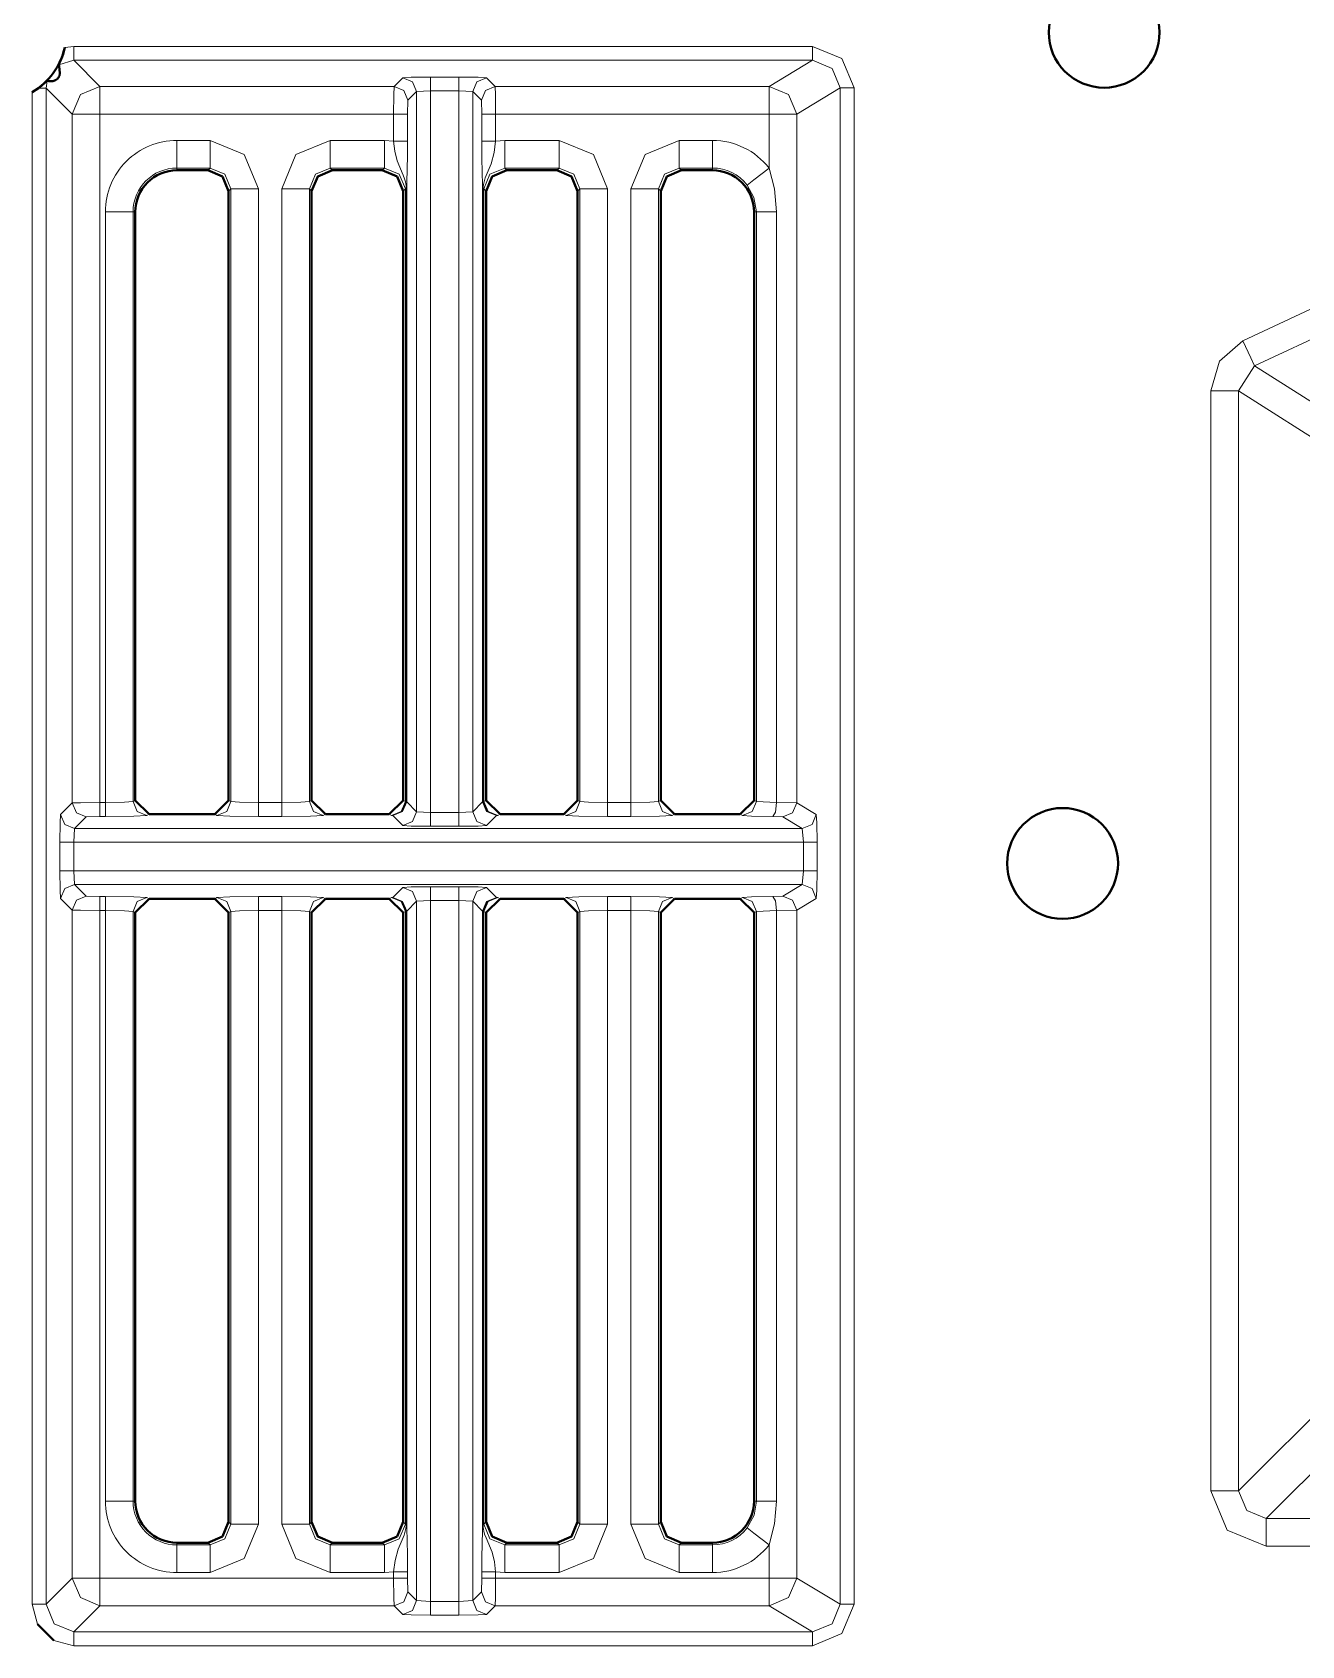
# Model space of a CAD drawing. Header units: millimetres. Extents: x 0 to 2941, y -405 to 1422.
# Drawn here: x 943.9 to 989.7, y 995 to 1053.2 of the extents above; entities that cross this region are included whole.
import ezdxf

# ---------------------------------------------------------------- set-up
doc = ezdxf.new("R2010")
doc.units = ezdxf.units.MM
doc.layers.add('FINE', color=9, linetype='Continuous')
doc.layers.add('OUTLINE', color=7, linetype='Continuous')

msp = doc.modelspace()

# ---------------------------------------------------------------- linework, layer by layer
at = {"layer": 'FINE', "lineweight": 9}
for p, q in [((945.379, 1052.678), (945.056, 1052.642)), ((972.044, 1052.678), (945.379, 1052.678)), ((944.84, 1052.02), (945.379, 1052.178)), ((946.323, 1051.234), (945.379, 1052.178)), ((944.38, 1051.178), (944.412, 1051.433)), ((944.38, 996.453), (944.38, 1051.178)), ((944.38, 1051.178), (945.323, 1050.234)), ((956.936, 1051.234), (946.323, 1051.234)), ((957.251, 1051.549), (956.936, 1051.234)), ((959.276, 1051.575), (958.251, 1051.575)), ((960.591, 1051.234), (960.276, 1051.549)), ((970.471, 1051.234), (960.591, 1051.234)), ((971.47, 1050.234), (973.044, 1051.179)), ((973.044, 1051.179), (973.044, 996.453)), ((973.544, 996.453), (973.544, 1051.179)), ((943.88, 1051.033), (943.88, 996.453)), ((957.423, 1050.234), (957.435, 1050.734)), ((957.435, 1050.734), (957.751, 1051.049)), ((957.751, 1051.049), (958.251, 1051.075)), ((957.751, 1051.049), (957.751, 1025.058)), ((958.251, 1051.075), (959.276, 1051.075)), ((958.251, 1025.032), (958.251, 1051.075)), ((959.276, 1051.075), (959.276, 1025.032)), ((959.276, 1051.075), (959.776, 1051.049)), ((959.776, 1051.049), (960.091, 1050.734)), ((959.776, 1025.058), (959.776, 1051.049)), ((960.091, 1050.734), (960.104, 1050.234)), ((945.323, 1050.234), (945.323, 1025.373)), ((946.323, 1050.234), (956.923, 1050.234)), ((946.323, 1025.386), (946.323, 1050.234)), ((956.923, 1050.234), (956.923, 1049.258)), ((957.423, 1049.258), (957.423, 1050.234)), ((960.104, 1050.234), (960.104, 1049.258)), ((960.604, 1049.258), (960.604, 1050.234)), ((971.47, 1025.373), (971.47, 1050.234)), ((950.296, 1049.288), (949.099, 1049.288)), ((956.923, 1049.258), (956.596, 1049.288)), ((960.931, 1049.288), (960.604, 1049.258)), ((962.896, 1049.288), (960.931, 1049.288)), ((949.099, 1048.208), (949.099, 1048.29)), ((954.712, 1048.208), (954.631, 1048.29)), ((954.631, 1048.29), (956.596, 1048.29)), ((956.596, 1048.29), (956.514, 1048.208)), ((967.313, 1048.208), (967.231, 1048.29)), ((967.231, 1048.29), (968.429, 1048.29)), ((968.429, 1048.29), (968.429, 1048.208)), ((950.963, 1047.459), (951.045, 1047.541)), ((951.045, 1047.541), (951.045, 1025.423)), ((952.043, 1025.386), (952.043, 1047.541)), ((952.884, 1047.541), (952.884, 1025.386)), ((953.882, 1047.541), (953.963, 1047.459)), ((957.263, 1047.459), (957.345, 1047.541)), ((957.345, 1047.541), (957.345, 1025.423)), ((957.377, 1047.541), (957.377, 1025.415)), ((957.394, 1025.415), (957.394, 1047.541)), ((960.134, 1047.541), (960.134, 1025.415)), ((960.15, 1025.415), (960.15, 1047.541)), ((960.182, 1025.423), (960.182, 1047.541)), ((960.182, 1047.541), (960.263, 1047.459)), ((963.564, 1047.459), (963.645, 1047.541)), ((963.645, 1047.541), (963.645, 1025.423)), ((965.483, 1047.541), (965.483, 1025.386)), ((966.482, 1047.541), (966.564, 1047.459)), ((946.519, 1046.709), (946.519, 1025.386)), ((969.929, 1046.709), (970.015, 1046.709)), ((970.015, 1046.709), (970.015, 1025.421)), ((970.742, 1025.385), (970.742, 1046.709)), ((997.478, 1046.677), (987.575, 1042.059)), ((987.996, 1041.154), (997.9, 1045.772)), ((987.42, 1040.249), (987.996, 1041.154)), ((1010.168, 1027.029), (987.996, 1041.154)), ((987.42, 1040.249), (1009.592, 1026.124)), ((945.323, 1025.373), (944.903, 1024.953)), ((946.519, 1025.386), (946.323, 1025.386)), ((947.599, 1025.464), (947.517, 1025.423)), ((951.045, 1025.423), (950.963, 1025.464)), ((952.884, 1025.386), (952.043, 1025.386)), ((957.345, 1025.423), (957.263, 1025.464)), ((957.377, 1025.415), (957.345, 1025.423)), ((957.751, 1025.058), (957.394, 1025.415)), ((958.251, 1025.032), (957.751, 1025.058)), ((959.276, 1025.032), (958.251, 1025.032)), ((959.776, 1025.058), (959.276, 1025.032)), ((960.134, 1025.415), (959.776, 1025.058)), ((960.182, 1025.423), (960.15, 1025.415)), ((960.263, 1025.464), (960.182, 1025.423)), ((963.645, 1025.423), (963.564, 1025.464)), ((970.015, 1025.421), (969.929, 1025.464)), ((970.742, 1025.385), (970.015, 1025.421)), ((971.47, 1025.373), (970.742, 1025.385)), ((972.17, 1024.953), (971.47, 1025.373)), ((945.378, 1023.953), (945.403, 1024.453)), ((945.403, 1024.453), (945.823, 1024.873)), ((971.671, 1024.453), (945.403, 1024.453)), ((945.823, 1024.873), (946.323, 1024.886)), ((946.323, 1024.886), (946.519, 1024.886)), ((948.016, 1024.923), (948.099, 1024.964)), ((950.463, 1024.964), (950.546, 1024.923)), ((952.043, 1024.886), (952.884, 1024.886)), ((954.382, 1024.923), (954.464, 1024.964)), ((956.764, 1024.964), (956.846, 1024.923)), ((956.846, 1024.923), (956.894, 1024.915)), ((956.894, 1024.915), (957.251, 1024.558)), ((958.251, 1024.532), (959.276, 1024.532)), ((960.276, 1024.558), (960.633, 1024.915)), ((960.633, 1024.915), (960.681, 1024.923)), ((960.681, 1024.923), (960.764, 1024.964)), ((963.064, 1024.964), (963.146, 1024.923)), ((964.643, 1024.886), (965.483, 1024.886)), ((966.981, 1024.923), (967.064, 1024.964)), ((969.429, 1024.964), (969.515, 1024.921)), ((970.606, 1024.885), (970.97, 1024.874)), ((970.97, 1024.874), (971.671, 1024.453)), ((971.671, 1024.453), (971.713, 1023.953)), ((944.878, 1023.953), (944.878, 1022.927)), ((945.378, 1023.953), (971.713, 1023.953)), ((971.713, 1023.953), (971.713, 1022.927)), ((972.213, 1022.927), (972.213, 1023.953)), ((945.403, 1022.428), (945.378, 1022.927)), ((971.713, 1022.927), (971.671, 1022.428)), ((1009.592, 1022.714), (987.42, 1000.542)), ((957.251, 1022.323), (956.894, 1021.966)), ((959.276, 1022.348), (958.251, 1022.348)), ((960.633, 1021.966), (960.276, 1022.323)), ((971.671, 1022.428), (970.97, 1022.008)), ((944.903, 1021.928), (945.323, 1021.508)), ((945.323, 1021.508), (945.323, 997.397)), ((946.323, 1021.995), (945.823, 1022.008)), ((946.519, 1021.995), (946.323, 1021.995)), ((946.323, 1021.495), (946.519, 1021.495)), ((946.323, 997.397), (946.323, 1021.495)), ((946.519, 1021.495), (946.519, 1000.172)), ((948.099, 1021.917), (948.016, 1021.958)), ((950.546, 1021.958), (950.463, 1021.917)), ((952.884, 1021.995), (952.043, 1021.995)), ((952.043, 999.34), (952.043, 1021.495)), ((954.464, 1021.917), (954.382, 1021.958)), ((956.846, 1021.958), (956.764, 1021.917)), ((956.894, 1021.966), (956.846, 1021.958)), ((957.394, 1021.466), (957.751, 1021.823)), ((957.751, 1021.823), (958.251, 1021.849)), ((957.751, 1021.823), (957.751, 996.582)), ((958.251, 996.556), (958.251, 1021.849)), ((958.251, 1021.849), (959.276, 1021.849)), ((959.276, 1021.849), (959.276, 996.556)), ((959.276, 1021.849), (959.776, 1021.823)), ((959.776, 996.582), (959.776, 1021.823)), ((959.776, 1021.823), (960.134, 1021.466)), ((960.681, 1021.958), (960.633, 1021.966)), ((960.764, 1021.917), (960.681, 1021.958)), ((963.146, 1021.958), (963.064, 1021.917)), ((965.483, 1021.995), (964.643, 1021.995)), ((964.643, 1021.495), (965.483, 1021.495)), ((964.643, 999.34), (964.643, 1021.495)), ((967.064, 1021.917), (966.981, 1021.958)), ((969.515, 1021.96), (969.429, 1021.917)), ((970.015, 1021.46), (970.742, 1021.496)), ((970.742, 1021.496), (971.47, 1021.508)), ((970.742, 1000.172), (970.742, 1021.496)), ((971.47, 1021.508), (972.17, 1021.928)), ((988.418, 999.544), (1010.59, 1021.716)), ((947.517, 1000.172), (947.517, 1021.458)), ((947.517, 1021.458), (947.599, 1021.417)), ((953.882, 999.34), (953.882, 1021.458)), ((953.882, 1021.458), (953.963, 1021.417)), ((957.263, 1021.417), (957.345, 1021.458)), ((957.345, 1021.458), (957.377, 1021.466)), ((957.345, 1021.458), (957.345, 999.34)), ((957.377, 1021.466), (957.377, 999.34)), ((957.394, 999.34), (957.394, 1021.466)), ((960.134, 1021.466), (960.134, 999.34)), ((960.15, 1021.466), (960.182, 1021.458)), ((960.182, 999.34), (960.182, 1021.458)), ((960.182, 1021.458), (960.263, 1021.417)), ((963.564, 1021.417), (963.645, 1021.458)), ((963.645, 1021.458), (963.645, 999.34)), ((966.482, 999.34), (966.482, 1021.458)), ((966.482, 1021.458), (966.564, 1021.417)), ((969.929, 1021.417), (970.015, 1021.46)), ((970.015, 1021.46), (970.015, 1000.172)), ((947.599, 1000.172), (947.517, 1000.172)), ((970.015, 1000.172), (969.929, 1000.172)), ((951.045, 999.34), (950.963, 999.421)), ((953.963, 999.421), (953.882, 999.34)), ((957.345, 999.34), (957.263, 999.421)), ((960.263, 999.421), (960.182, 999.34)), ((963.645, 999.34), (963.564, 999.421)), ((966.564, 999.421), (966.482, 999.34)), ((949.099, 998.591), (949.099, 998.672)), ((950.296, 998.591), (949.099, 998.591)), ((950.215, 998.672), (950.296, 998.591)), ((956.514, 998.672), (956.596, 998.591)), ((962.814, 998.672), (962.896, 998.591)), ((967.231, 998.591), (967.313, 998.672)), ((968.429, 998.591), (967.231, 998.591)), ((968.429, 998.672), (968.429, 998.591)), ((970.471, 998.595), (970.471, 997.397)), ((988.418, 998.546), (993.423, 998.546)), ((956.596, 997.592), (956.923, 997.623)), ((956.923, 997.623), (956.923, 997.397)), ((957.423, 997.397), (957.423, 997.623)), ((960.104, 997.623), (960.104, 997.397)), ((960.604, 997.623), (960.931, 997.592)), ((960.604, 997.397), (960.604, 997.623)), ((945.323, 997.397), (944.38, 996.453)), ((956.923, 997.397), (946.323, 997.397)), ((949.099, 997.592), (950.296, 997.592)), ((954.631, 997.592), (956.596, 997.592)), ((960.104, 997.397), (960.091, 996.897)), ((970.471, 997.397), (960.604, 997.397)), ((960.931, 997.592), (962.896, 997.592)), ((943.88, 996.453), (944.068, 995.726)), ((958.251, 996.556), (957.751, 996.582)), ((959.276, 996.556), (958.251, 996.556)), ((959.776, 996.582), (959.276, 996.556)), ((960.091, 996.897), (959.776, 996.582)), ((945.379, 995.453), (946.323, 996.397)), ((946.323, 996.397), (956.936, 996.397)), ((960.276, 996.082), (960.591, 996.397)), ((960.591, 996.397), (970.471, 996.397)), ((970.471, 996.397), (972.044, 995.453)), ((972.044, 995.453), (945.379, 995.453)), ((944.652, 995.141), (945.379, 994.954))]:
    msp.add_line(p, q, dxfattribs=at)
for points in [[(945.379, 1052.678), (945.379, 1052.329), (945.379, 1052.178)], [(972.044, 1052.678), (972.044, 1052.329), (972.044, 1052.178)], [(973.544, 1051.179), (973.105, 1052.239), (972.044, 1052.678)], [(945.379, 1052.178), (972.044, 1052.178), (970.471, 1051.234)], [(972.044, 1052.178), (972.752, 1051.885), (973.044, 1051.179)], [(944.38, 1051.178), (944.301, 1051.178), (944.102, 1051.178)], [(946.323, 1051.234), (945.616, 1050.941), (945.323, 1050.234)], [(946.323, 1050.234), (946.323, 1050.932), (946.323, 1051.234)], [(956.936, 1051.234), (956.927, 1050.932), (956.923, 1050.234)], [(957.435, 1050.734), (957.289, 1051.087), (956.936, 1051.234)], [(958.251, 1051.575), (957.553, 1051.567), (957.251, 1051.549)], [(957.751, 1051.049), (957.604, 1051.403), (957.251, 1051.549)], [(958.251, 1051.075), (958.251, 1051.424), (958.251, 1051.575)], [(959.276, 1051.075), (959.276, 1051.424), (959.276, 1051.575)], [(960.276, 1051.549), (959.974, 1051.567), (959.276, 1051.575)], [(959.776, 1051.049), (959.923, 1051.403), (960.276, 1051.549)], [(960.091, 1050.734), (960.238, 1051.087), (960.591, 1051.234)], [(960.604, 1050.234), (960.6, 1050.932), (960.591, 1051.234)], [(970.471, 1050.234), (970.471, 1050.932), (970.471, 1051.234)], [(971.47, 1050.234), (971.177, 1050.941), (970.471, 1051.234)], [(973.544, 1051.179), (973.198, 1051.179), (973.044, 1051.179)], [(946.323, 1050.234), (945.625, 1050.234), (945.323, 1050.234)], [(957.423, 1050.234), (957.272, 1050.234), (956.923, 1050.234)], [(960.104, 1050.234), (960.255, 1050.234), (960.604, 1050.234)], [(970.471, 1050.234), (971.162, 1050.234), (971.47, 1050.234)], [(949.099, 1048.29), (949.099, 1048.6), (949.099, 1049.288)], [(950.296, 1048.29), (950.296, 1048.6), (950.296, 1049.288)], [(952.043, 1047.541), (951.532, 1048.777), (950.296, 1049.288)], [(956.596, 1049.288), (954.631, 1049.288), (953.395, 1048.777), (952.884, 1047.541)], [(954.631, 1048.29), (954.631, 1048.6), (954.631, 1049.288)], [(956.596, 1048.29), (956.596, 1048.6), (956.596, 1049.288)], [(957.423, 1049.258), (957.272, 1049.258), (956.923, 1049.258)], [(956.923, 1049.258), (956.966, 1048.894), (957.044, 1048.551), (957.269, 1048.033), (957.32, 1047.896), (957.349, 1047.789), (957.372, 1047.644), (957.376, 1047.574), (957.377, 1047.541)], [(957.394, 1047.541), (957.394, 1047.553), (957.394, 1047.581), (957.395, 1047.64), (957.397, 1047.689), (957.399, 1047.763), (957.414, 1048.257), (957.42, 1048.728), (957.423, 1049.258)], [(960.104, 1049.258), (960.255, 1049.258), (960.604, 1049.258)], [(960.104, 1049.258), (960.107, 1048.666), (960.117, 1048.118), (960.13, 1047.71), (960.133, 1047.602), (960.133, 1047.568), (960.134, 1047.541)], [(960.15, 1047.541), (960.152, 1047.611), (960.161, 1047.698), (960.221, 1047.937), (960.443, 1048.437), (960.554, 1048.851), (960.604, 1049.258)], [(960.931, 1048.29), (960.931, 1048.6), (960.931, 1049.288)], [(962.896, 1048.29), (962.896, 1048.6), (962.896, 1049.288)], [(964.643, 1047.541), (964.132, 1048.777), (962.896, 1049.288)], [(968.429, 1049.288), (967.231, 1049.288), (965.995, 1048.777), (965.483, 1047.541)], [(967.231, 1049.288), (967.231, 1048.6), (967.231, 1048.29)], [(968.429, 1049.288), (968.429, 1048.6), (968.429, 1048.29)], [(949.099, 1048.29), (950.296, 1048.29), (950.215, 1048.208)], [(950.296, 1048.29), (950.827, 1048.072), (951.045, 1047.541)], [(953.882, 1047.541), (954.1, 1048.072), (954.631, 1048.29)], [(956.596, 1048.29), (957.127, 1048.072), (957.345, 1047.541)], [(960.182, 1047.541), (960.4, 1048.072), (960.931, 1048.29)], [(961.013, 1048.208), (960.931, 1048.29), (962.896, 1048.29), (962.814, 1048.208)], [(962.896, 1048.29), (963.427, 1048.072), (963.645, 1047.541)], [(966.482, 1047.541), (966.7, 1048.072), (967.231, 1048.29)], [(970.471, 1048.286), (969.926, 1047.865), (969.68, 1047.676)], [(970.742, 1046.709), (970.671, 1047.544), (970.471, 1048.286)], [(952.043, 1047.541), (951.355, 1047.541), (951.045, 1047.541)], [(953.882, 1047.541), (953.572, 1047.541), (952.884, 1047.541)], [(953.963, 1025.464), (953.882, 1025.423), (953.882, 1047.541)], [(957.377, 1047.541), (957.356, 1047.541), (957.345, 1047.541)], [(957.394, 1047.541), (957.389, 1047.541), (957.377, 1047.541)], [(960.134, 1047.541), (960.138, 1047.541), (960.15, 1047.541)], [(960.182, 1047.541), (960.171, 1047.541), (960.15, 1047.541)], [(964.643, 1047.541), (963.955, 1047.541), (963.645, 1047.541)], [(965.483, 1025.386), (964.643, 1025.386), (964.643, 1047.541)], [(966.482, 1047.541), (966.172, 1047.541), (965.483, 1047.541)], [(966.564, 1025.464), (966.482, 1025.423), (966.482, 1047.541)], [(969.68, 1047.676), (969.927, 1047.221), (970.015, 1046.709)], [(947.517, 1046.709), (947.207, 1046.709), (946.519, 1046.709)], [(947.517, 1025.423), (947.517, 1046.709), (947.599, 1046.709)], [(970.742, 1046.709), (970.232, 1046.709), (970.015, 1046.709)], [(987.575, 1042.059), (986.734, 1041.322), (986.422, 1040.249)], [(987.996, 1041.154), (987.865, 1041.437), (987.575, 1042.059)], [(987.42, 1040.249), (987.108, 1040.249), (986.422, 1040.249)], [(986.422, 1040.249), (986.422, 1000.542), (987.006, 999.13), (988.418, 998.546)], [(988.418, 999.544), (987.711, 999.835), (987.42, 1000.542), (987.42, 1040.249)], [(946.323, 1025.386), (945.625, 1025.382), (945.323, 1025.373)], [(945.823, 1024.873), (945.47, 1025.02), (945.323, 1025.373)], [(946.323, 1024.886), (946.323, 1025.037), (946.323, 1025.386)], [(947.517, 1025.423), (947.207, 1025.396), (946.519, 1025.386)], [(946.519, 1025.386), (946.519, 1025.037), (946.519, 1024.886)], [(947.517, 1025.423), (947.664, 1025.07), (948.016, 1024.923)], [(950.546, 1024.923), (950.898, 1025.07), (951.045, 1025.423)], [(952.043, 1025.386), (951.355, 1025.396), (951.045, 1025.423)], [(952.043, 1024.886), (952.043, 1025.037), (952.043, 1025.386)], [(953.882, 1025.423), (953.572, 1025.396), (952.884, 1025.386)], [(952.884, 1024.886), (952.884, 1025.037), (952.884, 1025.386)], [(954.382, 1024.923), (954.029, 1025.07), (953.882, 1025.423)], [(957.345, 1025.423), (957.198, 1025.07), (956.846, 1024.923)], [(957.394, 1025.415), (957.247, 1025.062), (956.894, 1024.915)], [(957.377, 1025.415), (957.234, 1025.063), (956.894, 1024.915)], [(957.751, 1025.058), (957.604, 1024.704), (957.251, 1024.558)], [(957.394, 1025.415), (957.389, 1025.415), (957.377, 1025.415)], [(958.251, 1025.032), (958.251, 1024.683), (958.251, 1024.532)], [(959.276, 1025.032), (959.276, 1024.683), (959.276, 1024.532)], [(959.776, 1025.058), (959.923, 1024.704), (960.276, 1024.558)], [(960.134, 1025.415), (960.28, 1025.062), (960.633, 1024.915)], [(960.15, 1025.415), (960.138, 1025.415), (960.134, 1025.415)], [(960.15, 1025.415), (960.293, 1025.063), (960.633, 1024.915)], [(960.182, 1025.423), (960.329, 1025.07), (960.681, 1024.923)], [(963.146, 1024.923), (963.498, 1025.07), (963.645, 1025.423)], [(964.643, 1025.386), (963.955, 1025.396), (963.645, 1025.423)], [(964.643, 1024.886), (964.643, 1025.037), (964.643, 1025.386)], [(966.482, 1025.423), (966.172, 1025.396), (965.483, 1025.386)], [(965.483, 1024.886), (965.483, 1025.037), (965.483, 1025.386)], [(966.981, 1024.923), (966.629, 1025.07), (966.482, 1025.423)], [(969.515, 1024.921), (969.868, 1025.068), (970.015, 1025.421)], [(970.606, 1024.885), (970.701, 1025.036), (970.742, 1025.385)], [(970.97, 1024.874), (971.323, 1025.02), (971.47, 1025.373)], [(944.903, 1024.953), (944.885, 1024.651), (944.878, 1023.953)], [(945.403, 1024.453), (945.05, 1024.599), (944.903, 1024.953)], [(946.519, 1024.886), (947.551, 1024.897), (948.016, 1024.923)], [(950.546, 1024.923), (951.011, 1024.897), (952.043, 1024.886)], [(952.884, 1024.886), (953.916, 1024.897), (954.382, 1024.923)], [(957.251, 1024.558), (957.553, 1024.54), (958.251, 1024.532)], [(959.276, 1024.532), (959.974, 1024.54), (960.276, 1024.558)], [(963.146, 1024.923), (963.611, 1024.897), (964.643, 1024.886)], [(965.483, 1024.886), (966.516, 1024.897), (966.981, 1024.923)], [(969.515, 1024.921), (969.841, 1024.899), (970.606, 1024.885)], [(971.671, 1024.453), (972.024, 1024.6), (972.17, 1024.953)], [(972.213, 1023.953), (972.2, 1024.651), (972.17, 1024.953)], [(945.378, 1023.953), (945.029, 1023.953), (944.878, 1023.953)], [(971.713, 1022.927), (945.378, 1022.927), (945.378, 1023.953)], [(971.713, 1023.953), (972.059, 1023.953), (972.213, 1023.953)], [(945.378, 1022.927), (945.029, 1022.927), (944.878, 1022.927)], [(944.878, 1022.927), (944.885, 1022.23), (944.903, 1021.928)], [(971.713, 1022.927), (972.059, 1022.927), (972.213, 1022.927)], [(972.17, 1021.928), (972.2, 1022.23), (972.213, 1022.927)], [(945.403, 1022.428), (945.05, 1022.281), (944.903, 1021.928)], [(945.823, 1022.008), (945.403, 1022.428), (971.671, 1022.428)], [(958.251, 1022.348), (957.553, 1022.341), (957.251, 1022.323)], [(957.251, 1022.323), (957.604, 1022.177), (957.751, 1021.823)], [(958.251, 1022.348), (958.251, 1022.197), (958.251, 1021.849)], [(959.276, 1022.348), (959.276, 1022.197), (959.276, 1021.849)], [(960.276, 1022.323), (959.974, 1022.341), (959.276, 1022.348)], [(960.276, 1022.323), (959.923, 1022.177), (959.776, 1021.823)], [(971.671, 1022.428), (972.024, 1022.281), (972.17, 1021.928)], [(945.823, 1022.008), (945.47, 1021.861), (945.323, 1021.508)], [(945.323, 1021.508), (945.625, 1021.499), (946.323, 1021.495)], [(946.323, 1021.995), (946.323, 1021.844), (946.323, 1021.495)], [(946.519, 1021.995), (946.519, 1021.844), (946.519, 1021.495)], [(948.016, 1021.958), (947.551, 1021.984), (946.519, 1021.995)], [(946.519, 1021.495), (947.207, 1021.484), (947.517, 1021.458)], [(948.016, 1021.958), (947.664, 1021.811), (947.517, 1021.458)], [(952.043, 1021.995), (951.011, 1021.984), (950.546, 1021.958)], [(951.045, 1021.458), (950.898, 1021.811), (950.546, 1021.958)], [(951.045, 1021.458), (951.355, 1021.484), (952.043, 1021.495)], [(952.043, 1021.495), (952.043, 1021.844), (952.043, 1021.995)], [(952.043, 1021.495), (952.884, 1021.495), (952.884, 999.34), (953.395, 998.104), (954.631, 997.592)], [(952.884, 1021.495), (952.884, 1021.844), (952.884, 1021.995)], [(954.382, 1021.958), (953.916, 1021.984), (952.884, 1021.995)], [(952.884, 1021.495), (953.572, 1021.484), (953.882, 1021.458)], [(953.882, 1021.458), (954.029, 1021.811), (954.382, 1021.958)], [(956.846, 1021.958), (957.198, 1021.811), (957.345, 1021.458)], [(956.894, 1021.966), (957.247, 1021.819), (957.394, 1021.466)], [(956.894, 1021.966), (957.234, 1021.818), (957.377, 1021.466)], [(960.633, 1021.966), (960.28, 1021.819), (960.134, 1021.466)], [(960.633, 1021.966), (960.293, 1021.818), (960.15, 1021.466)], [(960.681, 1021.958), (960.329, 1021.811), (960.182, 1021.458)], [(964.643, 1021.995), (963.611, 1021.984), (963.146, 1021.958)], [(963.645, 1021.458), (963.498, 1021.811), (963.146, 1021.958)], [(963.645, 1021.458), (963.955, 1021.484), (964.643, 1021.495)], [(964.643, 1021.995), (964.643, 1021.844), (964.643, 1021.495)], [(965.483, 1021.995), (965.483, 1021.844), (965.483, 1021.495)], [(966.981, 1021.958), (966.516, 1021.984), (965.483, 1021.995)], [(965.483, 1021.495), (966.172, 1021.484), (966.482, 1021.458)], [(965.483, 1021.495), (965.483, 999.34), (965.995, 998.104), (967.231, 997.592)], [(966.981, 1021.958), (966.629, 1021.811), (966.482, 1021.458)], [(970.97, 1022.008), (970.606, 1021.995), (969.841, 1021.982), (969.515, 1021.96)], [(969.515, 1021.96), (969.868, 1021.813), (970.015, 1021.46)], [(970.606, 1021.995), (970.701, 1021.844), (970.742, 1021.496)], [(970.97, 1022.008), (971.323, 1021.861), (971.47, 1021.508)], [(973.044, 996.453), (971.47, 997.397), (971.47, 1021.508)], [(1015.595, 1021.716), (993.423, 999.544), (988.418, 999.544)], [(950.963, 1021.417), (951.045, 1021.458), (951.045, 999.34)], [(957.377, 1021.466), (957.389, 1021.466), (957.394, 1021.466)], [(960.134, 1021.466), (960.138, 1021.466), (960.15, 1021.466)], [(960.182, 999.34), (960.171, 999.34), (960.15, 999.34), (960.15, 1021.466)], [(987.42, 1000.542), (987.108, 1000.542), (986.422, 1000.542)], [(947.517, 1000.172), (947.207, 1000.172), (946.519, 1000.172)], [(970.015, 1000.172), (969.931, 999.669), (969.68, 999.205)], [(970.742, 1000.172), (970.232, 1000.172), (970.015, 1000.172)], [(970.471, 998.595), (970.674, 999.352), (970.742, 1000.172)], [(988.418, 999.544), (988.418, 999.232), (988.418, 998.546)], [(951.045, 999.34), (950.827, 998.809), (950.296, 998.591)], [(950.296, 997.592), (951.532, 998.104), (952.043, 999.34)], [(952.043, 999.34), (951.355, 999.34), (951.045, 999.34)], [(953.882, 999.34), (953.572, 999.34), (952.884, 999.34)], [(954.631, 998.591), (954.1, 998.809), (953.882, 999.34)], [(957.345, 999.34), (957.127, 998.809), (956.596, 998.591)], [(957.377, 999.34), (957.375, 999.27), (957.366, 999.183), (957.306, 998.944), (957.084, 998.443), (956.973, 998.03), (956.923, 997.623)], [(957.377, 999.34), (957.356, 999.34), (957.345, 999.34)], [(957.377, 999.34), (957.389, 999.34), (957.394, 999.34)], [(957.423, 997.623), (957.42, 998.215), (957.41, 998.763), (957.397, 999.171), (957.394, 999.279), (957.394, 999.313), (957.394, 999.34)], [(960.134, 999.34), (960.134, 999.327), (960.133, 999.3), (960.132, 999.241), (960.13, 999.192), (960.128, 999.117), (960.114, 998.624), (960.107, 998.153), (960.104, 997.623)], [(960.15, 999.34), (960.138, 999.34), (960.134, 999.34)], [(960.604, 997.623), (960.561, 997.987), (960.483, 998.33), (960.258, 998.848), (960.207, 998.985), (960.178, 999.091), (960.155, 999.237), (960.15, 999.307), (960.15, 999.34)], [(960.931, 998.591), (960.4, 998.809), (960.182, 999.34)], [(963.645, 999.34), (963.427, 998.809), (962.896, 998.591)], [(962.896, 997.592), (964.132, 998.104), (964.643, 999.34)], [(964.643, 999.34), (963.955, 999.34), (963.645, 999.34)], [(966.482, 999.34), (966.172, 999.34), (965.483, 999.34)], [(967.231, 998.591), (966.7, 998.809), (966.482, 999.34)], [(969.68, 999.205), (969.926, 999.016), (970.471, 998.595)], [(949.099, 997.592), (949.099, 998.281), (949.099, 998.591)], [(950.296, 997.592), (950.296, 998.281), (950.296, 998.591)], [(956.596, 998.591), (954.631, 998.591), (954.712, 998.672)], [(954.631, 997.592), (954.631, 998.281), (954.631, 998.591)], [(956.596, 997.592), (956.596, 998.281), (956.596, 998.591)], [(962.896, 998.591), (960.931, 998.591), (961.013, 998.672)], [(960.931, 997.592), (960.931, 998.281), (960.931, 998.591)], [(962.896, 997.592), (962.896, 998.281), (962.896, 998.591)], [(967.231, 998.591), (967.231, 998.281), (967.231, 997.592)], [(968.429, 998.591), (968.429, 998.281), (968.429, 997.592)], [(956.923, 997.623), (957.272, 997.623), (957.423, 997.623)], [(960.604, 997.623), (960.255, 997.623), (960.104, 997.623)], [(945.323, 997.397), (945.625, 997.397), (946.323, 997.397)], [(945.323, 997.397), (945.616, 996.69), (946.323, 996.397)], [(946.323, 996.397), (946.323, 996.699), (946.323, 997.397)], [(956.923, 997.397), (957.272, 997.397), (957.423, 997.397)], [(956.923, 997.397), (956.927, 996.699), (956.936, 996.397)], [(957.751, 996.582), (957.435, 996.897), (957.423, 997.397)], [(960.604, 997.397), (960.255, 997.397), (960.104, 997.397)], [(960.591, 996.397), (960.6, 996.699), (960.604, 997.397)], [(970.471, 996.397), (970.471, 996.699), (970.471, 997.397)], [(971.47, 997.397), (971.162, 997.397), (970.471, 997.397)], [(970.471, 996.397), (971.177, 996.69), (971.47, 997.397)], [(944.38, 996.453), (944.229, 996.453), (943.88, 996.453)], [(945.379, 995.453), (944.672, 995.746), (944.38, 996.453)], [(945.379, 994.954), (972.044, 994.954), (973.105, 995.392), (973.544, 996.453)], [(956.936, 996.397), (957.289, 996.543), (957.435, 996.897)], [(957.251, 996.082), (957.604, 996.228), (957.751, 996.582)], [(958.251, 996.057), (958.251, 996.207), (958.251, 996.556)], [(959.276, 996.057), (959.276, 996.207), (959.276, 996.556)], [(960.276, 996.082), (959.923, 996.228), (959.776, 996.582)], [(960.591, 996.397), (960.238, 996.543), (960.091, 996.897)], [(973.044, 996.453), (972.752, 995.746), (972.044, 995.453)], [(973.544, 996.453), (973.198, 996.453), (973.044, 996.453)], [(956.936, 996.397), (957.251, 996.082), (957.553, 996.064), (958.251, 996.057)], [(958.251, 996.057), (959.276, 996.057), (959.974, 996.064), (960.276, 996.082)], [(945.379, 995.453), (945.379, 995.303), (945.379, 994.954)], [(972.044, 995.453), (972.044, 995.303), (972.044, 994.954)]]:
    msp.add_lwpolyline(points, dxfattribs=at)
for points in [[(960.604, 1050.234), (970.471, 1050.234), (970.471, 1048.286, 0.232206), (968.429, 1049.289)], [(949.099, 1049.289, 0.414223), (946.519, 1046.709)], [(949.099, 1048.29, 0.414182), (947.517, 1046.709)], [(969.68, 1047.676, 0.232385), (968.429, 1048.29)], [(946.519, 1000.172, 0.414223), (949.099, 997.593)], [(947.517, 1000.172, 0.414245), (949.099, 998.591)], [(968.429, 998.591, 0.232249), (969.68, 999.205)], [(967.231, 997.592), (968.429, 997.592, 0.232236), (970.471, 998.595)]]:
    msp.add_lwpolyline(points, format="xyb", dxfattribs=at)
at = {"layer": 'OUTLINE', "lineweight": 40}
for p, q in [((944.102, 1051.178), (943.88, 1051.033)), ((950.215, 1048.208), (949.099, 1048.208)), ((956.514, 1048.208), (954.712, 1048.208)), ((962.814, 1048.208), (961.013, 1048.208)), ((968.429, 1048.208), (967.313, 1048.208)), ((950.963, 1047.459), (950.963, 1025.464)), ((953.963, 1047.459), (953.963, 1025.464)), ((957.263, 1047.459), (957.263, 1025.464)), ((960.263, 1047.459), (960.263, 1025.464)), ((966.564, 1047.459), (966.564, 1025.464)), ((947.599, 1046.709), (947.599, 1025.464)), ((948.099, 1024.964), (947.599, 1025.464)), ((950.963, 1025.464), (950.463, 1024.964)), ((954.464, 1024.964), (953.963, 1025.464)), ((957.263, 1025.464), (956.764, 1024.964)), ((960.764, 1024.964), (960.263, 1025.464)), ((967.064, 1024.964), (966.564, 1025.464)), ((948.099, 1024.964), (950.463, 1024.964)), ((954.464, 1024.964), (956.764, 1024.964)), ((960.764, 1024.964), (963.064, 1024.964)), ((967.064, 1024.964), (969.429, 1024.964)), ((947.599, 1021.417), (948.099, 1021.917)), ((953.963, 1021.417), (954.464, 1021.917)), ((960.263, 1021.417), (960.764, 1021.917)), ((966.564, 1021.417), (967.064, 1021.917)), ((947.599, 1021.417), (947.599, 1000.172)), ((953.963, 1021.417), (953.963, 999.421)), ((960.263, 1021.417), (960.263, 999.421)), ((966.564, 1021.417), (966.564, 999.421)), ((969.929, 1021.417), (969.929, 1000.172)), ((950.215, 998.672), (949.099, 998.672)), ((968.429, 998.672), (967.313, 998.672)), ((944.068, 995.726), (944.652, 995.141))]:
    msp.add_line(p, q, dxfattribs=at)
for points in [[(980.567, 1053.19, 0.414214), (982.567, 1051.19, 0.414214), (984.567, 1053.19, 0.414214), (982.567, 1055.191, 0.414214)], [(983.067, 1023.19, 0.414226), (981.067, 1025.19, 0.414176), (979.067, 1023.19, 0.414226), (981.067, 1021.19, 0.414226)]]:
    msp.add_lwpolyline(points, format="xyb", close=True, dxfattribs=at)
for points in [[(943.88, 1051.033, 0.20783), (945.056, 1052.642)], [(949.099, 1048.209, 0.414214), (947.599, 1046.709)], [(969.929, 1046.709, 0.41423), (968.429, 1048.209)], [(947.599, 1000.172, 0.414214), (949.099, 998.672)], [(968.429, 998.672, 0.414197), (969.929, 1000.172)]]:
    msp.add_lwpolyline(points, format="xyb", dxfattribs=at)
for points in [[(945.056, 1052.642), (944.99, 1052.401), (944.924, 1052.217), (944.868, 1052.085), (944.846, 1052.036), (944.84, 1052.02)], [(944.412, 1051.433), (944.478, 1051.425), (944.624, 1051.431), (944.718, 1051.46), (944.795, 1051.515), (944.807, 1051.528), (944.812, 1051.535), (944.814, 1051.537), (944.816, 1051.54), (944.818, 1051.542), (944.82, 1051.545), (944.822, 1051.549), (944.828, 1051.556), (944.839, 1051.576), (944.858, 1051.618), (944.879, 1051.717), (944.853, 1051.971), (944.84, 1052.02)], [(944.412, 1051.433), (944.397, 1051.421), (944.346, 1051.375), (944.212, 1051.261), (944.102, 1051.178)], [(950.215, 1048.208), (950.744, 1047.989), (950.963, 1047.459)], [(953.963, 1047.459), (954.183, 1047.989), (954.712, 1048.208)], [(956.514, 1048.208), (957.044, 1047.989), (957.263, 1047.459)], [(960.263, 1047.459), (960.483, 1047.989), (961.013, 1048.208)], [(962.814, 1048.208), (963.344, 1047.989), (963.564, 1047.459)], [(966.564, 1047.459), (966.783, 1047.989), (967.313, 1048.208)], [(963.564, 1047.459), (963.564, 1025.464), (963.064, 1024.964)], [(969.929, 1046.709), (969.929, 1025.464), (969.429, 1024.964)], [(948.099, 1021.917), (950.463, 1021.917), (950.963, 1021.417)], [(954.464, 1021.917), (956.764, 1021.917), (957.263, 1021.417)], [(960.764, 1021.917), (963.064, 1021.917), (963.564, 1021.417)], [(967.064, 1021.917), (969.429, 1021.917), (969.929, 1021.417)], [(950.963, 1021.417), (950.963, 999.421), (950.744, 998.892), (950.215, 998.672)], [(957.263, 1021.417), (957.263, 999.421), (957.044, 998.892), (956.514, 998.672)], [(963.564, 1021.417), (963.564, 999.421), (963.344, 998.892), (962.814, 998.672)], [(956.514, 998.672), (954.712, 998.672), (954.183, 998.892), (953.963, 999.421)], [(962.814, 998.672), (961.013, 998.672), (960.483, 998.892), (960.263, 999.421)], [(967.313, 998.672), (966.783, 998.892), (966.564, 999.421)]]:
    msp.add_lwpolyline(points, dxfattribs=at)

doc.saveas('drawing.dxf')
